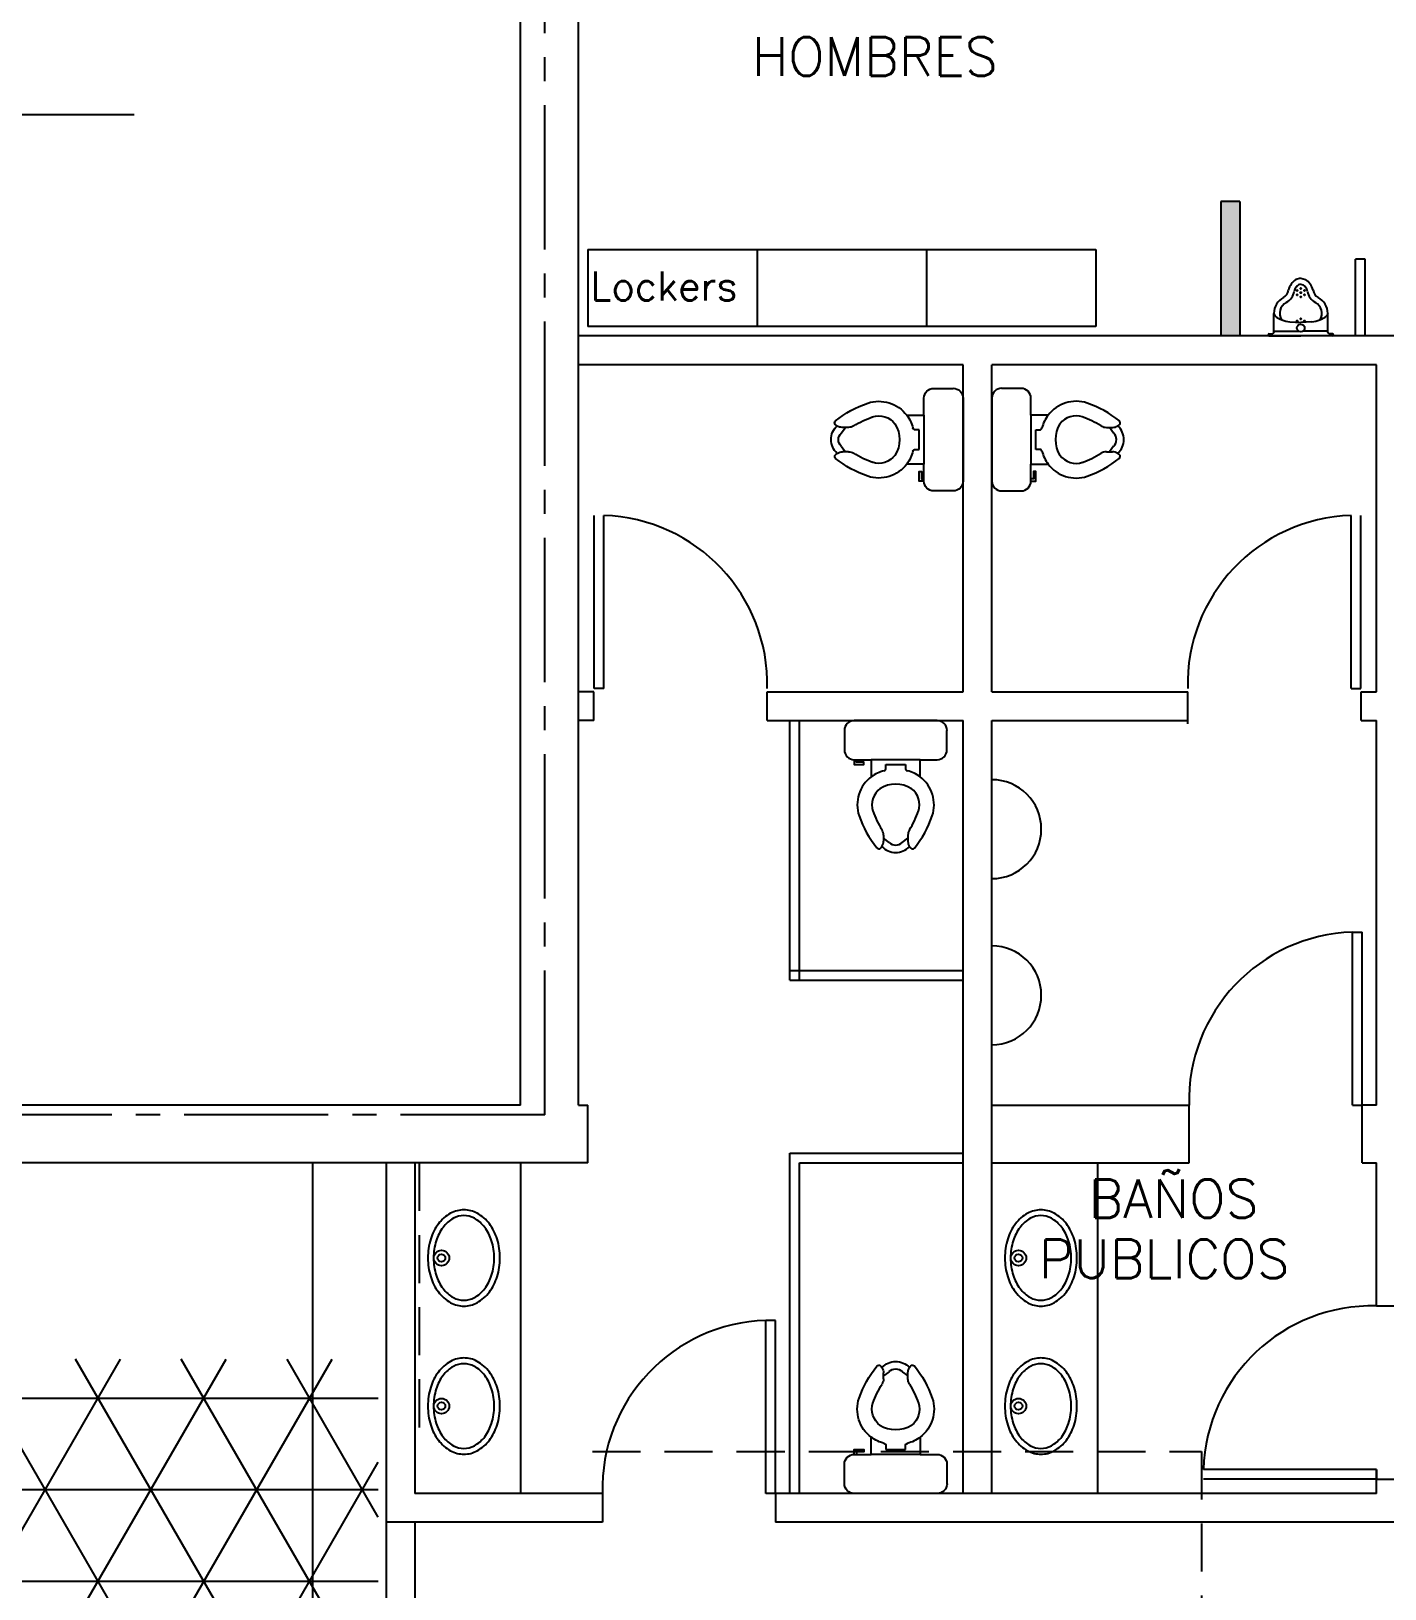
# Model space of a CAD drawing. Header units: metres. Extents: x 95 to 486, y 2972 to 3465.
# Drawn here: x 168.99 to 176.03, y 3229.54 to 3237.64 of the extents above; entities that cross this region are included whole.
import ezdxf

# ---------------------------------------------------------------- set-up
doc = ezdxf.new("R2010")
doc.units = ezdxf.units.M
for name, pattern in [('CENTER2', [1.125, 0.75, -0.125, 0.125, -0.125]), ('DASHDOT2', [0.5, 0.25, -0.125, 0, -0.125]), ('HIDDEN', [0.375, 0.25, -0.125])]:
    doc.linetypes.add(name, pattern=pattern)
for name, color, linetype in [('0_HOJA-CARATULA', 7, 'Continuous'), ('0_LINEAS-MEDIANERAS', 1, 'DASHDOT2'), ('0_MUROS', 7, 'Continuous'), ('0_PUERTAS-VENTANAS', 3, 'Continuous'), ('0_SANITARIOS', 1, 'Continuous'), ('A_MEDIASOMBRA', 5, 'Continuous'), ('C_COTAS', 5, 'Continuous'), ('E_EQUIPAMIENTO', 1, 'Continuous'), ('T_TEXTOS', 3, 'Continuous'), ('T_TEXTOS-EQUIPAMIENTO', 5, 'Continuous')]:
    doc.layers.add(name, color=color, linetype=linetype)
doc.styles.add('ROMANS', font='romans.shx', dxfattribs={"width": 0.8, "height": 0.15})

# ---------------------------------------------------------------- blocks, each defined once
blk = doc.blocks.new('SAPLS020')
at = {"linetype": 'ByBlock'}
for p, q in [((-0.2032, -0.1266), (-0.2032, 0.127)), ((-0.6332, 0.0337), (-0.6112, 0.0635)), ((-0.5952, 0.0635), (-0.6271, 0.0635)), ((-0.248, 0.0508), (-0.2286, 0.0508)), ((-0.2286, 0.0508), (-0.2286, -0.0508)), ((-0.6332, -0.0337), (-0.6112, -0.0635)), ((-0.5952, -0.0635), (-0.6281, -0.0635)), ((-0.2286, -0.0508), (-0.248, -0.0508))]:
    blk.add_line(p, q, dxfattribs=at)
blk.add_lwpolyline([(-0.0508, -0.2667, 0.414214), (0, -0.2159), (0, 0.2159, 0.414214), (-0.0508, 0.2667), (-0.1524, 0.2667, 0.414214), (-0.2032, 0.2159), (-0.2032, 0.127), (-0.2921, 0.127, 0.320465), (-0.4953, 0.1905, 0.084082), (-0.6624, 0.0977, 0.442604), (-0.6636, 0.0789, 0.057779), (-0.6545, 0.0715, 0.435895), (-0.6549, -0.0712, 0.057779), (-0.664, -0.0786, 0.442604), (-0.6628, -0.0973, 0.084082), (-0.4957, -0.1901, 0.320465), (-0.2925, -0.1266), (-0.2032, -0.1266), (-0.2032, -0.2155, 0.414214), (-0.1524, -0.2663), (-0.0512, -0.2663)], format="xyb", close=True, dxfattribs=at)
at = {"color": 30, "linetype": 'ByBlock'}
blk.add_lwpolyline([(-0.2032, 0.2159), (-0.2286, 0.2159), (-0.2286, 0.1651), (-0.2159, 0.1651), (-0.2159, 0.2032), (-0.2032, 0.2032)], dxfattribs=at)
at = {"linetype": 'ByBlock'}
for centre, radius, start, end in [((-0.3048, -0.3493), 0.4962, 109.44003, 122.06249), ((-0.4382, 0.0165), 0.1069, 37.1083, 108.18365), ((-0.4856, 0), 0.1554, 327.79727, 32.20273), ((-0.4382, 0.0165), 0.1831, 13.88337, 37.10827), ((-0.6271, 0.1143), 0.0508, 237.38974, 270), ((-0.6011, 0), 0.0466, 133.60282, 226.39718), ((-0.5952, 0.1143), 0.0508, 270, 302.06249), ((-0.248, 0.0635), 0.0127, 193.88336, 270), ((-0.6281, -0.1143), 0.0508, 90, 121.856), ((-0.5952, -0.1143), 0.0508, 57.93751, 90), ((-0.3048, 0.3493), 0.4962, 237.93751, 250.55997), ((-0.4382, -0.0165), 0.1831, 322.89173, 346.11663), ((-0.248, -0.0635), 0.0127, 90, 166.11664), ((-0.4382, -0.0165), 0.1069, 251.81635, 322.8917)]:
    blk.add_arc(centre, radius, start, end, dxfattribs=at)

msp = doc.modelspace()

# ---------------------------------------------------------------- hatches: boundary and pattern name
at = {"layer": '0_MUROS'}
h = msp.add_hatch(color=256, dxfattribs=at)
h.paths.add_polyline_path([(177.9261, 3236.7536), (177.8261, 3236.7536), (177.8261, 3236.0536), (177.9261, 3236.0536)])
h.paths.add_polyline_path([(175.2761, 3236.7536), (175.1761, 3236.7536), (175.1761, 3236.0536), (175.2761, 3236.0536)])
at = {"layer": 'A_MEDIASOMBRA'}
h = msp.add_hatch(dxfattribs=at)
h.set_pattern_fill('NET3', color=256, scale=0.15, style=0)
h.set_pattern_definition([(0, (-300.57355, 2686.17695), (0, 0.47625), []), (60, (-300.57355, 2686.17695), (-0.4124446, 0.238125), []), (120, (-300.57355, 2686.17695), (-0.4124446, -0.238125), [])])
edge = h.paths.add_edge_path()
edge.add_line((143.8061, 3226.8136), (170.7961, 3226.8136))
edge.add_line((143.8061, 3226.7336), (143.8061, 3230.7336))
edge.add_line((170.7961, 3230.7336), (143.8061, 3230.7336))
edge.add_line((170.7961, 3226.8136), (170.7961, 3230.7336))

# ---------------------------------------------------------------- linework, layer by layer
at = {"layer": '0_HOJA-CARATULA'}
for p, q in [((175.9861, 3231.0097), (176.1361, 3231.0097)), ((175.9861, 3230.1097), (176.1361, 3230.1097)), ((171.9613, 3230.0349), (171.9613, 3229.8849)), ((172.8613, 3230.0349), (172.8613, 3229.8849))]:
    msp.add_line(p, q, dxfattribs=at)
msp.add_circle((196.2281, 3222.4589), 101.1095, dxfattribs=at)
at = {"layer": '0_LINEAS-MEDIANERAS', "linetype": 'CENTER2'}
for q in [(171.6611, 3252.3936), (136.6561, 3232.0036)]:
    msp.add_line((171.6611, 3232.0036), q, dxfattribs=at)
at = {"layer": '0_MUROS'}
for p, q in [((171.5361, 3232.0536), (171.5361, 3252.5436)), ((171.8361, 3232.0536), (171.8361, 3252.2436)), ((175.1761, 3236.7536), (175.1761, 3236.0536)), ((175.2761, 3236.7536), (175.1761, 3236.7536)), ((175.2761, 3236.7536), (175.2761, 3236.0536)), ((175.8761, 3236.0536), (175.8761, 3236.4536)), ((175.9261, 3236.4536), (175.8761, 3236.4536)), ((175.9261, 3236.0536), (175.9261, 3236.4536)), ((176.1361, 3236.0536), (171.8361, 3236.0536)), ((173.8361, 3235.9036), (171.8361, 3235.9036)), ((173.8361, 3234.2036), (173.8361, 3235.9036)), ((173.9861, 3234.2036), (173.9861, 3235.9036)), ((175.9861, 3235.9036), (173.9861, 3235.9036)), ((175.9861, 3234.2036), (175.9861, 3235.9036)), ((171.9162, 3234.2036), (171.8361, 3234.2036)), ((171.9162, 3234.0536), (171.9162, 3234.2036)), ((172.818, 3234.2036), (173.8361, 3234.2036)), ((172.818, 3234.0536), (172.818, 3234.2036)), ((173.9861, 3234.2036), (175.0042, 3234.2036)), ((175.0042, 3234.0371), (175.0042, 3234.2036)), ((175.906, 3234.0536), (175.906, 3234.2036)), ((175.906, 3234.2036), (175.9861, 3234.2036)), ((171.9162, 3234.0536), (171.8361, 3234.0536)), ((172.818, 3234.0536), (173.8361, 3234.0536)), ((172.9361, 3232.7036), (172.9361, 3234.0536)), ((172.9861, 3232.7036), (172.9861, 3234.0536)), ((173.8361, 3230.0349), (173.8361, 3234.0536)), ((173.9861, 3230.0349), (173.9861, 3234.0536)), ((173.9861, 3234.0536), (175.0042, 3234.0536)), ((175.906, 3234.0536), (175.9861, 3234.0536)), ((175.9861, 3232.0536), (175.9861, 3234.0536)), ((172.9361, 3232.7536), (173.8361, 3232.7536)), ((172.9361, 3232.7036), (173.8361, 3232.7036)), ((169.6061, 3232.0536), (136.6561, 3232.0536)), ((171.5361, 3232.0536), (169.6061, 3232.0536)), ((171.8361, 3232.0536), (171.8861, 3232.0536)), ((171.8861, 3231.7536), (171.8861, 3232.0536)), ((173.9861, 3232.0536), (175.0113, 3232.0536)), ((175.0113, 3231.7536), (175.0113, 3232.0536)), ((175.9113, 3231.7536), (175.9113, 3232.0536)), ((175.9861, 3232.0536), (175.9113, 3232.0536)), ((172.9361, 3231.8036), (173.8361, 3231.8036)), ((172.9361, 3230.0349), (172.9361, 3231.8036)), ((171.8861, 3231.7536), (136.6561, 3231.7536)), ((170.8361, 3231.7536), (170.8361, 3229.8849)), ((170.9861, 3231.7536), (170.9861, 3230.0349)), ((172.9861, 3231.7536), (173.8361, 3231.7536)), ((172.9861, 3230.0349), (172.9861, 3231.7536)), ((173.9861, 3231.7536), (175.0113, 3231.7536)), ((175.9113, 3231.7536), (175.9861, 3231.7536)), ((175.9861, 3231.0097), (175.9861, 3231.7536)), ((175.9861, 3231.0097), (175.9861, 3231.0602)), ((175.9861, 3230.0349), (175.9861, 3230.1597)), ((175.9861, 3230.0349), (175.9861, 3230.1097)), ((171.9613, 3230.0349), (170.9861, 3230.0349)), ((175.9861, 3230.0349), (172.8613, 3230.0349)), ((171.9613, 3229.8849), (170.8361, 3229.8849)), ((170.8361, 3229.8849), (170.8361, 3228.7849)), ((170.9861, 3229.8849), (170.9861, 3228.9349)), ((176.1361, 3229.8849), (172.8613, 3229.8849))]:
    msp.add_line(p, q, dxfattribs=at)
at = {"layer": '0_MUROS', "color": 1}
for p, q in [((170.4561, 3226.7336), (170.4561, 3231.7536)), ((171.5361, 3231.7536), (171.5361, 3230.0349)), ((174.5361, 3231.7536), (174.5361, 3230.0349))]:
    msp.add_line(p, q, dxfattribs=at)
at = {"layer": '0_MUROS', "color": 2, "linetype": 'HIDDEN'}
for p, q in [((171.0091, 3231.7536), (171.0091, 3230.2536)), ((171.9091, 3230.2536), (175.0761, 3230.2536)), ((175.0761, 3230.2536), (175.0761, 3191.9236))]:
    msp.add_line(p, q, dxfattribs=at)
at = {"layer": '0_PUERTAS-VENTANAS'}
for p, q in [((171.918, 3234.2201), (171.918, 3235.1201)), ((171.968, 3234.2201), (171.968, 3235.1201)), ((175.8542, 3234.2201), (175.8542, 3235.1201)), ((175.9042, 3234.2201), (175.9042, 3235.1201)), ((171.968, 3234.2201), (171.918, 3234.2201)), ((175.8542, 3234.2201), (175.9042, 3234.2201)), ((175.8613, 3232.0536), (175.8613, 3232.9536)), ((175.8613, 3232.9536), (175.9113, 3232.9536)), ((175.9113, 3232.0536), (175.9113, 3232.9536)), ((175.8613, 3232.0536), (175.9113, 3232.0536)), ((172.8113, 3230.0349), (172.8113, 3230.9349)), ((172.8613, 3230.9349), (172.8113, 3230.9349)), ((172.8613, 3230.0349), (172.8613, 3230.9349)), ((175.9861, 3230.1597), (175.0861, 3230.1597)), ((175.9861, 3230.1097), (175.0861, 3230.1097)), ((175.9861, 3230.1597), (175.9861, 3230.1097)), ((172.8631, 3230.0349), (172.8113, 3230.0349))]:
    msp.add_line(p, q, dxfattribs=at)
at = {"layer": '0_PUERTAS-VENTANAS', "color": 5}
for centre, start, end in [((171.9412, 3234.2434), 358.47683, 88.25002), ((175.881, 3234.2434), 91.74998, 181.52317), ((175.8881, 3232.0769), 91.74998, 181.52317), ((175.9628, 3230.1329), 88.47683, 178.25002), ((172.8381, 3230.0583), 91.74998, 181.52317)]:
    msp.add_arc(centre, 0.8771, start, end, dxfattribs=at)
at = {"layer": '0_SANITARIOS', "color": 2}
for p, q in [((175.5923, 3236.3536), (175.5672, 3236.3466)), ((175.5923, 3236.3536), (175.6175, 3236.3466)), ((175.5923, 3236.3225), (175.5797, 3236.3189)), ((175.5923, 3236.3225), (175.605, 3236.3189)), ((175.4523, 3236.0726), (175.4523, 3236.1712)), ((175.4523, 3236.1712), (175.4593, 3236.1565)), ((175.535, 3236.1276), (175.5923, 3236.1236)), ((175.6497, 3236.1276), (175.5923, 3236.1236)), ((175.7323, 3236.1712), (175.7254, 3236.1565)), ((175.7323, 3236.0726), (175.7323, 3236.1712)), ((175.4283, 3236.0656), (175.4453, 3236.0656)), ((175.4283, 3236.0536), (175.5923, 3236.0536)), ((175.4573, 3236.0786), (175.5817, 3236.0786)), ((175.7563, 3236.0536), (175.5923, 3236.0536)), ((175.7273, 3236.0786), (175.603, 3236.0786)), ((175.7563, 3236.0656), (175.7393, 3236.0656))]:
    msp.add_line(p, q, dxfattribs=at)
for points in [[(171.0535, 3231.2593, 0.075373), (171.0685, 3231.1606, 0.085733), (171.1084, 3231.0824, 0.106084), (171.1722, 3231.0268, 0.12693), (171.241, 3231.0091, 0.12693), (171.3098, 3231.0268, 0.106084), (171.3736, 3231.0824, 0.085733), (171.4136, 3231.1606, 0.075373), (171.4285, 3231.2593, 0.075373), (171.4136, 3231.358, 0.085733), (171.3736, 3231.4363, 0.106084), (171.3098, 3231.4918, 0.12693), (171.241, 3231.5096, 0.12693), (171.1722, 3231.4918, 0.106084), (171.1084, 3231.4363, 0.085733), (171.0685, 3231.358, 0.075373)], [(171.0835, 3231.2593, 0.075373), (171.0971, 3231.1695, 0.085733), (171.1324, 3231.1004, 0.106084), (171.1868, 3231.0531, 0.12693), (171.241, 3231.0391, 0.12693), (171.2953, 3231.0531, 0.106084), (171.3496, 3231.1004, 0.085733), (171.3849, 3231.1695, 0.075373), (171.3985, 3231.2593, 0.075373), (171.3849, 3231.3491, 0.085733), (171.3496, 3231.4183, 0.106084), (171.2953, 3231.4656, 0.12693), (171.241, 3231.4796, 0.12693), (171.1868, 3231.4656, 0.106084), (171.1324, 3231.4183, 0.085733), (171.0971, 3231.3491, 0.075373)], [(174.0535, 3231.2593, 0.075373), (174.0685, 3231.1606, 0.085733), (174.1084, 3231.0824, 0.106084), (174.1722, 3231.0268, 0.12693), (174.241, 3231.0091, 0.12693), (174.3098, 3231.0268, 0.106084), (174.3736, 3231.0824, 0.085733), (174.4136, 3231.1606, 0.075373), (174.4285, 3231.2593, 0.075373), (174.4136, 3231.358, 0.085733), (174.3736, 3231.4363, 0.106084), (174.3098, 3231.4918, 0.12693), (174.241, 3231.5096, 0.12693), (174.1722, 3231.4918, 0.106084), (174.1084, 3231.4363, 0.085733), (174.0685, 3231.358, 0.075373)], [(174.0835, 3231.2593, 0.075373), (174.0971, 3231.1695, 0.085733), (174.1324, 3231.1004, 0.106084), (174.1868, 3231.0531, 0.12693), (174.241, 3231.0391, 0.12693), (174.2953, 3231.0531, 0.106084), (174.3496, 3231.1004, 0.085733), (174.3849, 3231.1695, 0.075373), (174.3985, 3231.2593, 0.075373), (174.3849, 3231.3491, 0.085733), (174.3496, 3231.4183, 0.106084), (174.2953, 3231.4656, 0.12693), (174.241, 3231.4796, 0.12693), (174.1868, 3231.4656, 0.106084), (174.1324, 3231.4183, 0.085733), (174.0971, 3231.3491, 0.075373)], [(171.0535, 3230.4891, 0.075373), (171.0685, 3230.3904, 0.085733), (171.1084, 3230.3121, 0.106084), (171.1722, 3230.2566, 0.12693), (171.241, 3230.2389, 0.12693), (171.3098, 3230.2566, 0.106084), (171.3736, 3230.3121, 0.085733), (171.4136, 3230.3904, 0.075373), (171.4285, 3230.4891, 0.075373), (171.4136, 3230.5878, 0.085733), (171.3736, 3230.6661, 0.106084), (171.3098, 3230.7216, 0.12693), (171.241, 3230.7394, 0.12693), (171.1722, 3230.7216, 0.106084), (171.1084, 3230.6661, 0.085733), (171.0685, 3230.5878, 0.075373)], [(171.0835, 3230.4891, 0.075373), (171.0971, 3230.3993, 0.085733), (171.1324, 3230.3301, 0.106084), (171.1868, 3230.2829, 0.12693), (171.241, 3230.2689, 0.12693), (171.2953, 3230.2829, 0.106084), (171.3496, 3230.3301, 0.085733), (171.3849, 3230.3993, 0.075373), (171.3985, 3230.4891, 0.075373), (171.3849, 3230.5789, 0.085733), (171.3496, 3230.6481, 0.106084), (171.2953, 3230.6953, 0.12693), (171.241, 3230.7094, 0.12693), (171.1868, 3230.6953, 0.106084), (171.1324, 3230.6481, 0.085733), (171.0971, 3230.5789, 0.075373)], [(174.0535, 3230.4891, 0.075373), (174.0685, 3230.3904, 0.085733), (174.1084, 3230.3121, 0.106084), (174.1722, 3230.2566, 0.12693), (174.241, 3230.2389, 0.12693), (174.3098, 3230.2566, 0.106084), (174.3736, 3230.3121, 0.085733), (174.4136, 3230.3904, 0.075373), (174.4285, 3230.4891, 0.075373), (174.4136, 3230.5878, 0.085733), (174.3736, 3230.6661, 0.106084), (174.3098, 3230.7216, 0.12693), (174.241, 3230.7394, 0.12693), (174.1722, 3230.7216, 0.106084), (174.1084, 3230.6661, 0.085733), (174.0685, 3230.5878, 0.075373)], [(174.0835, 3230.4891, 0.075373), (174.0971, 3230.3993, 0.085733), (174.1324, 3230.3301, 0.106084), (174.1868, 3230.2829, 0.12693), (174.241, 3230.2689, 0.12693), (174.2953, 3230.2829, 0.106084), (174.3496, 3230.3301, 0.085733), (174.3849, 3230.3993, 0.075373), (174.3985, 3230.4891, 0.075373), (174.3849, 3230.5789, 0.085733), (174.3496, 3230.6481, 0.106084), (174.2953, 3230.6953, 0.12693), (174.241, 3230.7094, 0.12693), (174.1868, 3230.6953, 0.106084), (174.1324, 3230.6481, 0.085733), (174.0971, 3230.5789, 0.075373)]]:
    msp.add_lwpolyline(points, format="xyb", close=True, dxfattribs=at)
for centre, radius in [((175.5733, 3236.2898), 0.003), ((175.5733, 3236.2678), 0.003), ((175.5923, 3236.3008), 0.003), ((175.5923, 3236.2788), 0.003), ((175.5923, 3236.2568), 0.003), ((175.6114, 3236.2898), 0.003), ((175.6114, 3236.2678), 0.003), ((175.5733, 3236.1319), 0.003), ((175.5923, 3236.0955), 0.02), ((175.5923, 3236.1429), 0.003), ((175.6114, 3236.1319), 0.003), ((171.1245, 3231.2593), 0.04), ((171.1245, 3231.2593), 0.02), ((174.1245, 3231.2593), 0.04), ((174.1245, 3231.2593), 0.02), ((171.1245, 3230.4891), 0.04), ((171.1245, 3230.4891), 0.02), ((174.1245, 3230.4891), 0.04), ((174.1245, 3230.4891), 0.02)]:
    msp.add_circle(centre, radius, dxfattribs=at)
for centre, radius, start, end in [((175.608, 3236.2793), 0.0787, 121.25067, 145.68314), ((175.5767, 3236.2793), 0.0787, 34.31686, 58.74933), ((175.4785, 3236.2979), 0.05, 297.96963, 353.1075), ((175.4785, 3236.2979), 0.08, 297.96963, 351.11641), ((175.6327, 3236.2624), 0.1087, 145.68314, 164.24186), ((175.6327, 3236.2624), 0.0787, 145.68314, 162.87975), ((175.608, 3236.2793), 0.0487, 125.52793, 145.68314), ((175.5767, 3236.2793), 0.0487, 34.31686, 54.47207), ((175.552, 3236.2624), 0.0787, 17.12025, 34.31686), ((175.7062, 3236.2979), 0.08, 188.88359, 242.03037), ((175.552, 3236.2624), 0.1087, 15.75814, 34.31686), ((175.7062, 3236.2979), 0.05, 186.8925, 242.03037), ((175.5458, 3236.1712), 0.0934, 117.96963, 179.99997), ((175.5458, 3236.1712), 0.0634, 117.96963, 211.43922), ((175.6389, 3236.1712), 0.0634, 328.56078, 62.03037), ((175.6389, 3236.1712), 0.0934, 0.00003, 62.03037), ((175.5284, 3236.2406), 0.1089, 230.60021, 251.20983), ((175.5669, 3236.3536), 0.2283, 251.20983, 261.97811), ((175.6178, 3236.3536), 0.2283, 278.02189, 288.79017), ((175.6563, 3236.2406), 0.1089, 288.79017, 309.39979), ((175.4283, 3236.0596), 0.006, 90, 270), ((175.4453, 3236.0726), 0.007, 270, 0), ((175.4573, 3236.0736), 0.005, 89.99948, 179.99912), ((175.7273, 3236.0736), 0.005, 0.00088, 90.00052), ((175.7393, 3236.0726), 0.007, 180, 270), ((175.7563, 3236.0596), 0.006, 270, 90), ((173.9861, 3233.4892), 0.2571, 270, 90), ((173.9861, 3232.6255), 0.2571, 270, 90)]:
    msp.add_arc(centre, radius, start, end, dxfattribs=at)
at = {"layer": 'C_COTAS', "color": 5}
msp.add_line((166.0265, 3237.205), (169.5265, 3237.205), dxfattribs=at)
at = {"layer": 'E_EQUIPAMIENTO'}
for p, q in [((171.8861, 3236.5036), (171.8861, 3236.1036)), ((171.8861, 3236.5036), (174.5261, 3236.5036)), ((172.7661, 3236.5036), (172.7661, 3236.1036)), ((173.6461, 3236.5036), (173.6461, 3236.1036)), ((174.5261, 3236.5036), (174.5261, 3236.1036)), ((174.5261, 3236.1036), (171.8861, 3236.1036))]:
    msp.add_line(p, q, dxfattribs=at)

# ---------------------------------------------------------------- block references
at = {"layer": '0_SANITARIOS', "color": 2, "xscale": -1}
for p, rotation in [((173.8361, 3235.5148), 180), ((173.4861, 3230.0349), 90)]:
    msp.add_blockref('SAPLS020', p, dxfattribs=dict(at, rotation=rotation))
at = {"layer": '0_SANITARIOS', "color": 2}
for p, rotation in [((173.9861, 3235.5148), 180), ((173.4861, 3234.0536), 90)]:
    msp.add_blockref('SAPLS020', p, dxfattribs=dict(at, rotation=rotation))

# ---------------------------------------------------------------- texts
at = {"layer": 'T_TEXTOS', "style": 'ROMANS'}
for s, p in [('HOMBRES', (172.7393, 3237.4071)), ('BAÑOS', (174.4891, 3231.4682)), ('PUBLICOS', (174.231, 3231.155))]:
    msp.add_text(s, height=0.2, dxfattribs=at).set_placement(p)
at = {"layer": 'T_TEXTOS-EQUIPAMIENTO', "style": 'ROMANS'}
msp.add_text('Lockers', height=0.15, dxfattribs=at).set_placement((171.8987, 3236.2381, -3))

doc.saveas('drawing.dxf')
